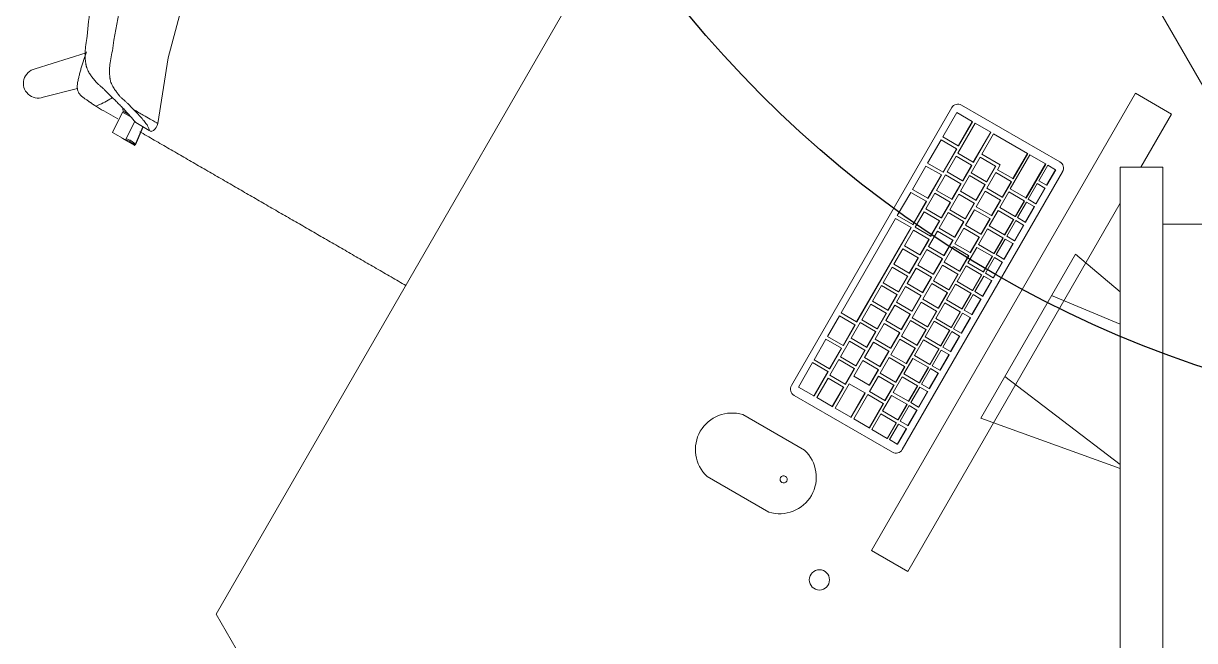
# Model space of a CAD drawing. Header units: millimetres. Extents: x 155920 to 295199, y -4084 to 97293.
# Drawn here: x 179237 to 180279, y 17889 to 18438 of the extents above; entities that cross this region are included whole.
import ezdxf

# ---------------------------------------------------------------- set-up
doc = ezdxf.new("R2010")
doc.units = ezdxf.units.MM
doc.header["$MEASUREMENT"] = 0
for name, color, linetype, lineweight in [('A-GENM', 8, 'CONTINUOUS', 9), ('E-ELEC-EQPM', 8, 'CONTINUOUS', 9), ('I-FURN', 8, 'CONTINUOUS', 9)]:
    doc.layers.add(name, color=color, linetype=linetype, lineweight=lineweight)
doc.layers.add('Social Distancing', color=7, linetype='CONTINUOUS')

msp = doc.modelspace()

# ---------------------------------------------------------------- linework, layer by layer
at = {"layer": 'A-GENM'}
for p, q in [((180072, 18365.3), (180159.6, 18314.7)), ((179920.5, 18115.7), (180063.3, 18363)), ((180067.7, 18358.7), (180055.2, 18337)), ((180081.5, 18350.7), (180067.7, 18358.7)), ((180084.1, 18349.2), (180068.6, 18322.4)), ((180069, 18329), (180081.5, 18350.7)), ((180081.7, 18350.5), (180069.2, 18328.9)), ((180081.5, 18350.7), (180081.7, 18350.5)), ((180097.9, 18341.2), (180084.1, 18349.2)), ((180053.7, 18334.4), (180041.7, 18313.6)), ((180067.5, 18326.4), (180053.7, 18334.4)), ((180055.2, 18337), (180069, 18329)), ((180082.4, 18314.4), (180097.9, 18341.2)), ((180098.1, 18341.1), (180082.6, 18314.2)), ((180100.5, 18339.7), (180090, 18321.6)), ((180097.9, 18341.2), (180098.1, 18341.1)), ((180130.7, 18322.3), (180100.5, 18339.7)), ((180055.5, 18305.7), (180067.5, 18326.4)), ((180067.7, 18326.3), (180055.7, 18305.5)), ((180067.5, 18326.4), (180067.7, 18326.3)), ((180069, 18329), (180069.2, 18328.9)), ((180041.7, 18313.6), (180055.5, 18305.7)), ((180067.1, 18319.8), (180059.1, 18305.9)), ((180080.9, 18311.8), (180067.1, 18319.8)), ((180068.6, 18322.4), (180082.4, 18314.4)), ((180088.5, 18319), (180080.5, 18305.1)), ((180082.4, 18314.4), (180082.6, 18314.2)), ((180102.3, 18311), (180088.5, 18319)), ((180090, 18321.6), (180106.4, 18312.1)), ((180132.8, 18321.1), (180115.3, 18290.8)), ((180117.7, 18299.8), (180130.7, 18322.3)), ((180130.9, 18322.2), (180117.9, 18299.6)), ((180129.3, 18282.7), (180146.8, 18313)), ((180147.1, 18312.8), (180129.6, 18282.5)), ((180130.7, 18322.3), (180130.9, 18322.2)), ((180146.8, 18313), (180132.8, 18321.1)), ((180146.8, 18313), (180147.1, 18312.8)), ((180161.9, 18306), (180019.1, 18058.8)), ((180040.2, 18311), (180028.2, 18290.2)), ((180054, 18303.1), (180040.2, 18311)), ((180042, 18282.3), (180054, 18303.1)), ((180054.2, 18302.9), (180042.2, 18282.1)), ((180057.6, 18303.3), (180049.6, 18289.4)), ((180054, 18303.1), (180054.2, 18302.9)), ((180055.5, 18305.7), (180055.7, 18305.5)), ((180071.4, 18295.3), (180057.6, 18303.3)), ((180059.1, 18305.9), (180072.9, 18297.9)), ((180079, 18302.5), (180071, 18288.6)), ((180072.9, 18297.9), (180080.9, 18311.8)), ((180081.1, 18311.6), (180073.1, 18297.8)), ((180092.8, 18294.5), (180079, 18302.5)), ((180080.5, 18305.1), (180094.3, 18297.1)), ((180080.9, 18311.8), (180081.1, 18311.6)), ((180094.3, 18297.1), (180102.3, 18311)), ((180102.4, 18305.2), (180094.4, 18291.3)), ((180102.5, 18310.8), (180094.5, 18297)), ((180102.3, 18311), (180102.5, 18310.8)), ((180116.2, 18297.2), (180102.4, 18305.2)), ((180106.4, 18312.1), (180103.9, 18307.8)), ((180103.9, 18307.8), (180117.7, 18299.8)), ((180148.8, 18311.8), (180140.8, 18298)), ((180147.7, 18294), (180155.7, 18307.8)), ((180155.9, 18307.7), (180147.9, 18293.9)), ((180155.7, 18307.8), (180148.8, 18311.8)), ((180155.7, 18307.8), (180155.9, 18307.7)), ((180063.4, 18281.5), (180071.4, 18295.3)), ((180071.6, 18295.2), (180063.6, 18281.3)), ((180071.4, 18295.3), (180071.6, 18295.2)), ((180072.9, 18297.9), (180073.1, 18297.8)), ((180084.8, 18280.7), (180092.8, 18294.5)), ((180093, 18294.4), (180085, 18280.5)), ((180092.8, 18294.5), (180093, 18294.4)), ((180094.3, 18297.1), (180094.5, 18297)), ((180108.2, 18283.3), (180116.2, 18297.2)), ((180116.4, 18297), (180108.4, 18283.2)), ((180116.2, 18297.2), (180116.4, 18297)), ((180117.7, 18299.8), (180117.9, 18299.6)), ((180139.3, 18295.4), (180131.3, 18281.5)), ((180146.2, 18291.4), (180139.3, 18295.4)), ((180140.8, 18298), (180147.7, 18294)), ((180147.7, 18294), (180147.9, 18293.9)), ((180026.7, 18287.6), (180014.7, 18266.9)), ((180040.5, 18279.7), (180026.7, 18287.6)), ((180028.2, 18290.2), (180042, 18282.3)), ((180048.1, 18286.8), (180040.1, 18273)), ((180042, 18282.3), (180042.2, 18282.1)), ((180061.9, 18278.9), (180048.1, 18286.8)), ((180049.6, 18289.4), (180063.4, 18281.5)), ((180069.5, 18286), (180061.5, 18272.2)), ((180063.4, 18281.5), (180063.6, 18281.3)), ((180083.3, 18278.1), (180069.5, 18286)), ((180071, 18288.6), (180084.8, 18280.7)), ((180092.9, 18288.7), (180084.9, 18274.8)), ((180106.7, 18280.7), (180092.9, 18288.7)), ((180094.4, 18291.3), (180108.2, 18283.3)), ((180114, 18288), (180106, 18274.2)), ((180108.2, 18283.3), (180108.4, 18283.2)), ((180127.8, 18280.1), (180114, 18288)), ((180115.3, 18290.8), (180129.3, 18282.7)), ((180129.3, 18282.7), (180129.6, 18282.5)), ((180131.3, 18281.5), (180138.2, 18277.5)), ((180138.2, 18277.5), (180146.2, 18291.4)), ((180146.4, 18291.3), (180138.4, 18277.4)), ((180146.2, 18291.4), (180146.4, 18291.3)), ((180028.5, 18258.9), (180040.5, 18279.7)), ((180040.7, 18279.5), (180028.7, 18258.7)), ((180040.1, 18273), (180053.9, 18265)), ((180040.5, 18279.7), (180040.7, 18279.5)), ((180053.9, 18265), (180061.9, 18278.9)), ((180062.1, 18278.7), (180054.1, 18264.9)), ((180061.5, 18272.2), (180075.3, 18264.2)), ((180061.9, 18278.9), (180062.1, 18278.7)), ((180075.3, 18264.2), (180083.3, 18278.1)), ((180083.4, 18272.2), (180075.4, 18258.4)), ((180083.5, 18277.9), (180075.5, 18264.1)), ((180083.3, 18278.1), (180083.5, 18277.9)), ((180097.2, 18264.3), (180083.4, 18272.2)), ((180084.8, 18280.7), (180085, 18280.5)), ((180084.9, 18274.8), (180098.7, 18266.9)), ((180104.5, 18271.6), (180096.5, 18257.7)), ((180098.7, 18266.9), (180106.7, 18280.7)), ((180106.9, 18280.6), (180098.9, 18266.7)), ((180118.3, 18263.6), (180104.5, 18271.6)), ((180106, 18274.2), (180119.8, 18266.2)), ((180106.7, 18280.7), (180106.9, 18280.6)), ((180119.8, 18266.2), (180127.8, 18280.1)), ((180128.1, 18279.9), (180120.1, 18266.1)), ((180129.8, 18278.9), (180121.8, 18265.1)), ((180127.8, 18280.1), (180128.1, 18279.9)), ((180128.7, 18261.1), (180136.7, 18274.9)), ((180136.9, 18274.8), (180128.9, 18260.9)), ((180136.7, 18274.9), (180129.8, 18278.9)), ((180136.7, 18274.9), (180136.9, 18274.8)), ((180138.2, 18277.5), (180138.4, 18277.4)), ((180013.2, 18264.3), (179964.7, 18180.3)), ((180027, 18256.3), (180013.2, 18264.3)), ((180014.7, 18266.9), (180028.5, 18258.9)), ((180038.6, 18270.4), (180030.6, 18256.5)), ((180052.4, 18262.4), (180038.6, 18270.4)), ((180044.4, 18248.6), (180052.4, 18262.4)), ((180052.6, 18262.3), (180044.6, 18248.4)), ((180060, 18269.6), (180052, 18255.7)), ((180052.4, 18262.4), (180052.6, 18262.3)), ((180053.9, 18265), (180054.1, 18264.9)), ((180073.8, 18261.6), (180060, 18269.6)), ((180065.8, 18247.8), (180073.8, 18261.6)), ((180074, 18261.5), (180066, 18247.6)), ((180073.8, 18261.6), (180074, 18261.5)), ((180075.3, 18264.2), (180075.5, 18264.1)), ((180089.2, 18250.4), (180097.2, 18264.3)), ((180097.4, 18264.1), (180089.4, 18250.3)), ((180097.2, 18264.3), (180097.4, 18264.1)), ((180098.7, 18266.9), (180098.9, 18266.7)), ((180110.3, 18249.7), (180118.3, 18263.6)), ((180118.6, 18263.5), (180110.6, 18249.6)), ((180120.3, 18262.5), (180112.3, 18248.6)), ((180118.3, 18263.6), (180118.6, 18263.5)), ((180119.8, 18266.2), (180120.1, 18266.1)), ((180127.2, 18258.5), (180120.3, 18262.5)), ((180121.8, 18265.1), (180128.7, 18261.1)), ((180128.7, 18261.1), (180128.9, 18260.9)), ((179978.5, 18172.3), (180027, 18256.3)), ((180027.2, 18256.1), (179978.7, 18172.1)), ((180029.1, 18253.9), (180021.1, 18240.1)), ((180027, 18256.3), (180027.2, 18256.1)), ((180028.5, 18258.9), (180028.7, 18258.7)), ((180042.9, 18246), (180029.1, 18253.9)), ((180030.6, 18256.5), (180044.4, 18248.6)), ((180050.5, 18253.1), (180042.5, 18239.3)), ((180064.3, 18245.2), (180050.5, 18253.1)), ((180052, 18255.7), (180065.8, 18247.8)), ((180073.9, 18255.8), (180065.9, 18241.9)), ((180087.7, 18247.8), (180073.9, 18255.8)), ((180075.4, 18258.4), (180089.2, 18250.4)), ((180095, 18255.1), (180087, 18241.3)), ((180089.2, 18250.4), (180089.4, 18250.3)), ((180108.8, 18247.1), (180095, 18255.1)), ((180096.5, 18257.7), (180110.3, 18249.7)), ((180119.2, 18244.6), (180127.2, 18258.5)), ((180127.4, 18258.3), (180119.4, 18244.5)), ((180127.2, 18258.5), (180127.4, 18258.3)), ((180021.1, 18240.1), (180034.9, 18232.1)), ((180034.9, 18232.1), (180042.9, 18246)), ((180043.1, 18245.8), (180035.1, 18232)), ((180042.9, 18246), (180043.1, 18245.8)), ((180044.4, 18248.6), (180044.6, 18248.4)), ((180056.3, 18231.3), (180064.3, 18245.2)), ((180064.5, 18245), (180056.5, 18231.2)), ((180064.3, 18245.2), (180064.5, 18245)), ((180065.8, 18247.8), (180066, 18247.6)), ((180065.9, 18241.9), (180079.7, 18234)), ((180079.7, 18234), (180087.7, 18247.8)), ((180087.9, 18247.7), (180079.9, 18233.8)), ((180087, 18241.3), (180100.8, 18233.3)), ((180087.7, 18247.8), (180087.9, 18247.7)), ((180100.8, 18233.3), (180108.8, 18247.1)), ((180109.1, 18247), (180101.1, 18233.2)), ((180110.8, 18246), (180102.8, 18232.2)), ((180108.8, 18247.1), (180109.1, 18247)), ((180109.7, 18228.2), (180117.7, 18242)), ((180117.9, 18241.9), (180109.9, 18228)), ((180110.3, 18249.7), (180110.6, 18249.6)), ((180117.7, 18242), (180110.8, 18246)), ((180112.3, 18248.6), (180119.2, 18244.6)), ((180117.7, 18242), (180117.9, 18241.9)), ((180119.2, 18244.6), (180119.4, 18244.5)), ((180019.6, 18237.5), (180011.6, 18223.6)), ((180033.4, 18229.5), (180019.6, 18237.5)), ((180025.4, 18215.6), (180033.4, 18229.5)), ((180033.6, 18229.4), (180025.6, 18215.5)), ((180041, 18236.7), (180033, 18222.8)), ((180033.4, 18229.5), (180033.6, 18229.4)), ((180034.9, 18232.1), (180035.1, 18232)), ((180054.8, 18228.7), (180041, 18236.7)), ((180042.5, 18239.3), (180056.3, 18231.3)), ((180056.3, 18231.3), (180056.5, 18231.2)), ((180064.4, 18239.3), (180056.4, 18225.5)), ((180078.2, 18231.4), (180064.4, 18239.3)), ((180070.2, 18217.5), (180078.2, 18231.4)), ((180078.4, 18231.2), (180070.4, 18217.4)), ((180085.5, 18238.7), (180077.5, 18224.8)), ((180078.2, 18231.4), (180078.4, 18231.2)), ((180079.7, 18234), (180079.9, 18233.8)), ((180099.3, 18230.7), (180085.5, 18238.7)), ((180091.3, 18216.8), (180099.3, 18230.7)), ((180099.6, 18230.6), (180091.6, 18216.7)), ((180101.3, 18229.6), (180093.3, 18215.7)), ((180099.3, 18230.7), (180099.6, 18230.6)), ((180100.8, 18233.3), (180101.1, 18233.2)), ((180108.2, 18225.6), (180101.3, 18229.6)), ((180102.8, 18232.2), (180109.7, 18228.2)), ((180010.1, 18221), (180002.1, 18207.2)), ((180023.9, 18213), (180010.1, 18221)), ((180011.6, 18223.6), (180025.4, 18215.6)), ((180031.5, 18220.2), (180023.5, 18206.4)), ((180045.3, 18212.2), (180031.5, 18220.2)), ((180033, 18222.8), (180046.8, 18214.8)), ((180046.8, 18214.8), (180054.8, 18228.7)), ((180054.9, 18222.9), (180046.9, 18209)), ((180055, 18228.6), (180047, 18214.7)), ((180054.8, 18228.7), (180055, 18228.6)), ((180068.7, 18214.9), (180054.9, 18222.9)), ((180056.4, 18225.5), (180070.2, 18217.5)), ((180076, 18222.2), (180068, 18208.4)), ((180089.8, 18214.2), (180076, 18222.2)), ((180077.5, 18224.8), (180091.3, 18216.8)), ((180100.2, 18211.7), (180108.2, 18225.6)), ((180108.4, 18225.4), (180100.4, 18211.6)), ((180108.2, 18225.6), (180108.4, 18225.4)), ((180109.7, 18228.2), (180109.9, 18228)), ((180015.9, 18199.2), (180023.9, 18213)), ((180024.1, 18212.9), (180016.1, 18199.1)), ((180023.9, 18213), (180024.1, 18212.9)), ((180025.4, 18215.6), (180025.6, 18215.5)), ((180037.3, 18198.4), (180045.3, 18212.2)), ((180045.5, 18212.1), (180037.5, 18198.3)), ((180045.3, 18212.2), (180045.5, 18212.1)), ((180046.8, 18214.8), (180047, 18214.7)), ((180046.9, 18209), (180060.7, 18201)), ((180060.7, 18201), (180068.7, 18214.9)), ((180068.9, 18214.8), (180060.9, 18200.9)), ((180068, 18208.4), (180081.8, 18200.4)), ((180068.7, 18214.9), (180068.9, 18214.8)), ((180070.2, 18217.5), (180070.4, 18217.4)), ((180081.8, 18200.4), (180089.8, 18214.2)), ((180090.1, 18214.1), (180082.1, 18200.2)), ((180091.8, 18213.1), (180083.8, 18199.3)), ((180089.8, 18214.2), (180090.1, 18214.1)), ((180090.7, 18195.3), (180098.7, 18209.1)), ((180098.9, 18209), (180090.9, 18195.1)), ((180091.3, 18216.8), (180091.6, 18216.7)), ((180098.7, 18209.1), (180091.8, 18213.1)), ((180093.3, 18215.7), (180100.2, 18211.7)), ((180098.7, 18209.1), (180098.9, 18209)), ((180100.2, 18211.7), (180100.4, 18211.6)), ((180000.6, 18204.6), (179992.6, 18190.7)), ((180014.4, 18196.6), (180000.6, 18204.6)), ((180002.1, 18207.2), (180015.9, 18199.2)), ((180022, 18203.8), (180014, 18189.9)), ((180015.9, 18199.2), (180016.1, 18199.1)), ((180035.8, 18195.8), (180022, 18203.8)), ((180023.5, 18206.4), (180037.3, 18198.4)), ((180037.3, 18198.4), (180037.5, 18198.3)), ((180045.4, 18206.4), (180037.4, 18192.6)), ((180059.2, 18198.5), (180045.4, 18206.4)), ((180051.2, 18184.6), (180059.2, 18198.5)), ((180059.4, 18198.3), (180051.4, 18184.5)), ((180066.5, 18205.8), (180058.5, 18191.9)), ((180059.2, 18198.5), (180059.4, 18198.3)), ((180060.7, 18201), (180060.9, 18200.9)), ((180080.3, 18197.8), (180066.5, 18205.8)), ((180081.8, 18200.4), (180082.1, 18200.2)), ((180083.8, 18199.3), (180090.7, 18195.3)), ((179991.1, 18188.1), (179983.1, 18174.3)), ((180004.9, 18180.1), (179991.1, 18188.1)), ((179992.6, 18190.7), (180006.4, 18182.7)), ((180006.4, 18182.7), (180014.4, 18196.6)), ((180014.6, 18196.5), (180006.6, 18182.6)), ((180014, 18189.9), (180027.8, 18181.9)), ((180014.4, 18196.6), (180014.6, 18196.5)), ((180027.8, 18181.9), (180035.8, 18195.8)), ((180035.9, 18190), (180027.9, 18176.1)), ((180036, 18195.7), (180028, 18181.8)), ((180035.8, 18195.8), (180036, 18195.7)), ((180049.7, 18182), (180035.9, 18190)), ((180037.4, 18192.6), (180051.2, 18184.6)), ((180057, 18189.3), (180049, 18175.5)), ((180070.8, 18181.3), (180057, 18189.3)), ((180058.5, 18191.9), (180072.3, 18183.9)), ((180072.3, 18183.9), (180080.3, 18197.8)), ((180080.6, 18197.6), (180072.6, 18183.8)), ((180082.3, 18196.7), (180074.3, 18182.8)), ((180080.3, 18197.8), (180080.6, 18197.6)), ((180081.2, 18178.8), (180089.2, 18192.7)), ((180089.4, 18192.5), (180081.4, 18178.7)), ((180089.2, 18192.7), (180082.3, 18196.7)), ((180089.2, 18192.7), (180089.4, 18192.5)), ((180090.7, 18195.3), (180090.9, 18195.1)), ((179963.2, 18177.7), (179952.7, 18159.5)), ((179977, 18169.7), (179963.2, 18177.7)), ((179964.7, 18180.3), (179978.5, 18172.3)), ((179996.9, 18166.3), (180004.9, 18180.1)), ((180005.1, 18180), (179997.1, 18166.1)), ((180012.5, 18187.3), (180004.5, 18173.5)), ((180004.9, 18180.1), (180005.1, 18180)), ((180006.4, 18182.7), (180006.6, 18182.6)), ((180026.3, 18179.3), (180012.5, 18187.3)), ((180018.3, 18165.5), (180026.3, 18179.3)), ((180026.5, 18179.2), (180018.5, 18165.3)), ((180026.3, 18179.3), (180026.5, 18179.2)), ((180027.8, 18181.9), (180028, 18181.8)), ((180041.7, 18168.1), (180049.7, 18182)), ((180049.9, 18181.9), (180041.9, 18168)), ((180049.7, 18182), (180049.9, 18181.9)), ((180051.2, 18184.6), (180051.4, 18184.5)), ((180062.8, 18167.5), (180070.8, 18181.3)), ((180071.1, 18181.2), (180063.1, 18167.3)), ((180072.8, 18180.2), (180064.8, 18166.3)), ((180070.8, 18181.3), (180071.1, 18181.2)), ((180072.3, 18183.9), (180072.6, 18183.8)), ((180079.7, 18176.2), (180072.8, 18180.2)), ((180074.3, 18182.8), (180081.2, 18178.8)), ((180081.2, 18178.8), (180081.4, 18178.7)), ((179966.5, 18151.5), (179977, 18169.7)), ((179977.2, 18169.5), (179966.7, 18151.4)), ((179981.6, 18171.7), (179973.6, 18157.8)), ((179977, 18169.7), (179977.2, 18169.5)), ((179978.5, 18172.3), (179978.7, 18172.1)), ((179995.4, 18163.7), (179981.6, 18171.7)), ((179983.1, 18174.3), (179996.9, 18166.3)), ((180003, 18170.9), (179995, 18157)), ((180016.8, 18162.9), (180003, 18170.9)), ((180004.5, 18173.5), (180018.3, 18165.5)), ((180026.4, 18173.5), (180018.4, 18159.7)), ((180040.2, 18165.5), (180026.4, 18173.5)), ((180027.9, 18176.1), (180041.7, 18168.1)), ((180047.5, 18172.9), (180039.5, 18159)), ((180041.7, 18168.1), (180041.9, 18168)), ((180061.3, 18164.9), (180047.5, 18172.9)), ((180049, 18175.5), (180062.8, 18167.5)), ((180062.8, 18167.5), (180063.1, 18167.3)), ((180071.7, 18162.4), (180079.7, 18176.2)), ((180079.9, 18176.1), (180071.9, 18162.2)), ((180079.7, 18176.2), (180079.9, 18176.1)), ((179951.2, 18156.9), (179940.7, 18138.7)), ((179965, 18148.9), (179951.2, 18156.9)), ((179952.7, 18159.5), (179966.5, 18151.5)), ((179973.6, 18157.8), (179987.4, 18149.8)), ((179987.4, 18149.8), (179995.4, 18163.7)), ((179995.6, 18163.5), (179987.6, 18149.7)), ((179995, 18157), (180008.8, 18149)), ((179995.4, 18163.7), (179995.6, 18163.5)), ((179996.9, 18166.3), (179997.1, 18166.1)), ((180008.8, 18149), (180016.8, 18162.9)), ((180016.9, 18157.1), (180008.9, 18143.2)), ((180017, 18162.7), (180009, 18148.9)), ((180016.8, 18162.9), (180017, 18162.7)), ((180030.7, 18149.1), (180016.9, 18157.1)), ((180018.3, 18165.5), (180018.5, 18165.3)), ((180018.4, 18159.7), (180032.2, 18151.7)), ((180038, 18156.4), (180030, 18142.5)), ((180032.2, 18151.7), (180040.2, 18165.5)), ((180040.4, 18165.4), (180032.4, 18151.5)), ((180051.8, 18148.4), (180038, 18156.4)), ((180039.5, 18159), (180053.3, 18151)), ((180040.2, 18165.5), (180040.4, 18165.4)), ((180053.3, 18151), (180061.3, 18164.9)), ((180061.6, 18164.7), (180053.6, 18150.9)), ((180063.3, 18163.7), (180055.3, 18149.9)), ((180061.3, 18164.9), (180061.6, 18164.7)), ((180062.2, 18145.9), (180070.2, 18159.8)), ((180070.4, 18159.6), (180062.4, 18145.8)), ((180070.2, 18159.8), (180063.3, 18163.7)), ((180064.8, 18166.3), (180071.7, 18162.4)), ((180070.2, 18159.8), (180070.4, 18159.6)), ((180071.7, 18162.4), (180071.9, 18162.2)), ((179954.5, 18130.7), (179965, 18148.9)), ((179965.2, 18148.8), (179954.7, 18130.6)), ((179972.1, 18155.2), (179964.1, 18141.4)), ((179965, 18148.9), (179965.2, 18148.8)), ((179966.5, 18151.5), (179966.7, 18151.4)), ((179985.9, 18147.2), (179972.1, 18155.2)), ((179977.9, 18133.4), (179985.9, 18147.2)), ((179986.1, 18147.1), (179978.1, 18133.2)), ((179993.5, 18154.4), (179985.5, 18140.6)), ((179985.9, 18147.2), (179986.1, 18147.1)), ((179987.4, 18149.8), (179987.6, 18149.7)), ((180007.3, 18146.4), (179993.5, 18154.4)), ((179999.3, 18132.6), (180007.3, 18146.4)), ((180007.5, 18146.3), (179999.5, 18132.4)), ((180007.3, 18146.4), (180007.5, 18146.3)), ((180008.8, 18149), (180009, 18148.9)), ((180022.7, 18135.2), (180030.7, 18149.1)), ((180030.9, 18148.9), (180022.9, 18135.1)), ((180030.7, 18149.1), (180030.9, 18148.9)), ((180032.2, 18151.7), (180032.4, 18151.5)), ((180043.8, 18134.6), (180051.8, 18148.4)), ((180052.1, 18148.3), (180044.1, 18134.4)), ((180053.8, 18147.3), (180045.8, 18133.4)), ((180051.8, 18148.4), (180052.1, 18148.3)), ((180053.3, 18151), (180053.6, 18150.9)), ((180060.7, 18143.3), (180053.8, 18147.3)), ((180055.3, 18149.9), (180062.2, 18145.9)), ((180062.2, 18145.9), (180062.4, 18145.8)), ((179939.2, 18136.1), (179926.7, 18114.4)), ((179953, 18128.1), (179939.2, 18136.1)), ((179940.7, 18138.7), (179954.5, 18130.7)), ((179962.6, 18138.8), (179954.6, 18124.9)), ((179976.4, 18130.8), (179962.6, 18138.8)), ((179964.1, 18141.4), (179977.9, 18133.4)), ((179984, 18138), (179976, 18124.1)), ((179997.8, 18130), (179984, 18138)), ((179985.5, 18140.6), (179999.3, 18132.6)), ((180007.4, 18140.6), (179999.4, 18126.8)), ((180021.2, 18132.6), (180007.4, 18140.6)), ((180008.9, 18143.2), (180022.7, 18135.2)), ((180028.5, 18139.9), (180020.5, 18126.1)), ((180042.3, 18132), (180028.5, 18139.9)), ((180030, 18142.5), (180043.8, 18134.6)), ((180052.7, 18129.4), (180060.7, 18143.3)), ((180060.9, 18143.2), (180052.9, 18129.3)), ((180060.7, 18143.3), (180060.9, 18143.2)), ((179940.5, 18106.5), (179953, 18128.1)), ((179953.2, 18128), (179940.7, 18106.3)), ((179953, 18128.1), (179953.2, 18128)), ((179954.5, 18130.7), (179954.7, 18130.6)), ((179968.4, 18116.9), (179976.4, 18130.8)), ((179976.6, 18130.6), (179968.6, 18116.8)), ((179976.4, 18130.8), (179976.6, 18130.6)), ((179977.9, 18133.4), (179978.1, 18133.2)), ((179989.8, 18116.1), (179997.8, 18130)), ((179998, 18129.8), (179990, 18116)), ((179997.8, 18130), (179998, 18129.8)), ((179999.3, 18132.6), (179999.5, 18132.4)), ((179999.4, 18126.8), (180013.2, 18118.8)), ((180013.2, 18118.8), (180021.2, 18132.6)), ((180021.4, 18132.5), (180013.4, 18118.6)), ((180020.5, 18126.1), (180034.3, 18118.1)), ((180021.2, 18132.6), (180021.4, 18132.5)), ((180022.7, 18135.2), (180022.9, 18135.1)), ((180034.3, 18118.1), (180042.3, 18132)), ((180042.6, 18131.8), (180034.6, 18118)), ((180044.3, 18130.8), (180036.3, 18117)), ((180042.3, 18132), (180042.6, 18131.8)), ((180043.2, 18113), (180051.2, 18126.8)), ((180051.4, 18126.7), (180043.4, 18112.9)), ((180043.8, 18134.6), (180044.1, 18134.4)), ((180051.2, 18126.8), (180044.3, 18130.8)), ((180045.8, 18133.4), (180052.7, 18129.4)), ((180051.2, 18126.8), (180051.4, 18126.7)), ((180052.7, 18129.4), (180052.9, 18129.3)), ((179953.1, 18122.3), (179943.1, 18105)), ((179966.9, 18114.3), (179953.1, 18122.3)), ((179954.6, 18124.9), (179968.4, 18116.9)), ((179972, 18117.2), (179959.5, 18095.5)), ((179968.4, 18116.9), (179968.6, 18116.8)), ((179985.8, 18109.2), (179972, 18117.2)), ((179976, 18124.1), (179989.8, 18116.1)), ((179989.8, 18116.1), (179990, 18116)), ((179997.9, 18124.2), (179989.9, 18110.3)), ((180011.7, 18116.2), (179997.9, 18124.2)), ((180003.7, 18102.3), (180011.7, 18116.2)), ((180011.9, 18116), (180003.9, 18102.2)), ((180019, 18123.5), (180011, 18109.6)), ((180011.7, 18116.2), (180011.9, 18116)), ((180013.2, 18118.8), (180013.4, 18118.6)), ((180032.8, 18115.5), (180019, 18123.5)), ((180024.8, 18101.7), (180032.8, 18115.5)), ((180033.1, 18115.4), (180025.1, 18101.5)), ((180032.8, 18115.5), (180033.1, 18115.4)), ((180034.3, 18118.1), (180034.6, 18118)), ((180036.3, 18117), (180043.2, 18113)), ((180010.4, 18056.4), (179922.8, 18107)), ((179926.7, 18114.4), (179940.5, 18106.5)), ((179940.5, 18106.5), (179940.7, 18106.3)), ((179943.1, 18105), (179956.9, 18097)), ((179956.9, 18097), (179966.9, 18114.3)), ((179967.1, 18114.2), (179957.1, 18096.9)), ((179966.9, 18114.3), (179967.1, 18114.2)), ((179973.3, 18087.5), (179985.8, 18109.2)), ((179986, 18109), (179973.5, 18087.4)), ((179988.4, 18107.7), (179975.9, 18086)), ((179985.8, 18109.2), (179986, 18109)), ((180002.2, 18099.7), (179988.4, 18107.7)), ((179989.9, 18110.3), (180003.7, 18102.3)), ((180009.5, 18107), (180001.5, 18093.2)), ((180023.3, 18099.1), (180009.5, 18107)), ((180011, 18109.6), (180024.8, 18101.7)), ((180034.8, 18114.4), (180026.8, 18100.5)), ((180033.7, 18096.5), (180041.7, 18110.4)), ((180041.9, 18110.3), (180033.9, 18096.4)), ((180041.7, 18110.4), (180034.8, 18114.4)), ((180041.7, 18110.4), (180041.9, 18110.3)), ((180043.2, 18113), (180043.4, 18112.9)), ((179956.9, 18097), (179957.1, 18096.9)), ((179959.5, 18095.5), (179973.3, 18087.5)), ((179989.7, 18078.1), (180002.2, 18099.7)), ((180002.4, 18099.6), (179989.9, 18077.9)), ((180002.2, 18099.7), (180002.4, 18099.6)), ((180003.7, 18102.3), (180003.9, 18102.2)), ((180015.3, 18085.2), (180023.3, 18099.1)), ((180023.6, 18098.9), (180015.6, 18085.1)), ((180025.3, 18097.9), (180017.3, 18084.1)), ((180023.3, 18099.1), (180023.6, 18098.9)), ((180024.2, 18080.1), (180032.2, 18093.9)), ((180032.4, 18093.8), (180024.4, 18079.9)), ((180024.8, 18101.7), (180025.1, 18101.5)), ((180032.2, 18093.9), (180025.3, 18097.9)), ((180026.8, 18100.5), (180033.7, 18096.5)), ((180032.2, 18093.9), (180032.4, 18093.8)), ((180033.7, 18096.5), (180033.9, 18096.4)), ((179932.2, 18058.1), (179877.2, 18089.9)), ((179973.3, 18087.5), (179973.5, 18087.4)), ((179975.9, 18086), (179989.7, 18078.1)), ((180000, 18090.6), (179992, 18076.7)), ((180013.8, 18082.6), (180000, 18090.6)), ((180001.5, 18093.2), (180015.3, 18085.2)), ((180015.3, 18085.2), (180015.6, 18085.1)), ((180017.3, 18084.1), (180024.2, 18080.1)), ((179989.7, 18078.1), (179989.9, 18077.9)), ((179992, 18076.7), (180005.8, 18068.7)), ((180005.8, 18068.7), (180013.8, 18082.6)), ((180014.1, 18082.5), (180006.1, 18068.6)), ((180015.8, 18081.5), (180007.8, 18067.6)), ((180013.8, 18082.6), (180014.1, 18082.5)), ((180014.7, 18063.6), (180022.7, 18077.5)), ((180022.9, 18077.3), (180014.9, 18063.5)), ((180022.7, 18077.5), (180015.8, 18081.5)), ((180022.7, 18077.5), (180022.9, 18077.3)), ((180024.2, 18080.1), (180024.4, 18079.9)), ((180005.8, 18068.7), (180006.1, 18068.6)), ((180007.8, 18067.6), (180014.7, 18063.6)), ((180014.7, 18063.6), (180014.9, 18063.5)), ((179845.5, 18034.9), (179900.5, 18003.2))]:
    msp.add_line(p, q, dxfattribs=at)
for centre, radius, start, end in [((180068.8, 18359.8), 6.35, 60, 150), ((180156.4, 18309.2), 6.35, 330, 60), ((179926, 18112.5), 6.35, 150, 240), ((179867.5, 18058.8), 32.5, 72.6804, 227.3196), ((179910.1, 18034.2), 32.5, 252.6804, 47.3196), ((180013.6, 18061.9), 6.35, 240, 330), ((179913.6, 18032.2), 3.16, 60, 240), ((179913.6, 18032.2), 3.16, 240, 60)]:
    msp.add_arc(centre, radius, start, end, dxfattribs=at)
at = {"layer": 'E-ELEC-EQPM'}
for p, q in [((180213.1, 18310), (180251.2, 18310)), ((180213.1, 17510), (180213.1, 18310)), ((180213.1, 17510), (180213.1, 18310)), ((180213.1, 18310), (180251.2, 18310)), ((180251.2, 18310), (180251.2, 18259.2)), ((180251.2, 18310), (180251.2, 17510)), ((180251.2, 18259.2), (180343.1, 18259.2)), ((180251.2, 18259.2), (180343.1, 18259.2))]:
    msp.add_line(p, q, dxfattribs=at)
at = {"layer": 'I-FURN'}
for p, q in [((179983.2, 18908.2), (179408.2, 17912.3)), ((180538.2, 17946.9), (179983.2, 18908.2)), ((179983.2, 18908.2), (180538.2, 17946.9)), ((179365.4, 18407.3), (179380.8, 18464.4)), ((179292.4, 18411.7), (179247, 18397.4)), ((179356.3, 18348.9), (179365.4, 18407.3)), ((179254.1, 18372.2), (179284.9, 18380)), ((180226.8, 18375.9), (179991.8, 17968.9)), ((180258.9, 18357.3), (180226.8, 18375.9)), ((179316, 18341), (179324.8, 18359)), ((179324.8, 18359), (179332.5, 18354.5)), ((179325.3, 18359.8), (179330.4, 18356.8)), ((180231.6, 18310), (180258.9, 18357.3)), ((179335.7, 18350.9), (179327.6, 18334.4)), ((179335.7, 18350.8), (179328.1, 18335.2)), ((179335.8, 18329.2), (179343, 18346)), ((179336.3, 18330), (179343.1, 18346)), ((179336.7, 18349.7), (179348.5, 18342.8)), ((179354, 18344.2), (179352.3, 18342.7)), ((179354.9, 18345.4), (179354, 18344.2)), ((179355.8, 18347.1), (179354.9, 18345.4)), ((179356.3, 18348.9), (179355.8, 18347.1)), ((179327.6, 18334.4), (179316, 18341)), ((179324.3, 18335.9), (179335.8, 18329.2)), ((179352.3, 18342.7), (179350.3, 18341.8)), ((180024, 17950.4), (180213.1, 18278.1)), ((180089.2, 18086.8), (180173.4, 18232.6)), ((180173.4, 18232.6), (180213.1, 18199.2)), ((180152.1, 18195.7), (180213.1, 18170.2)), ((180110.5, 18123.7), (180213.1, 18045.6)), ((180213.1, 18041.8), (180089.2, 18086.8)), ((180024, 17950.4), (179991.8, 17968.9)), ((179408.2, 17912.3), (179983.2, 16916.3))]:
    msp.add_line(p, q, dxfattribs=at)
for centre, radius, start, end in [((179249.7, 18384.6), 13.1, 101.9896, 289.6059), ((179945.4, 17942.8), 9, 0, 180), ((179945.4, 17942.8), 9, 180, 0)]:
    msp.add_arc(centre, radius, start, end, dxfattribs=at)
for centre in [(179322.9, 18317.6), (179323.4, 18318.5)]:
    msp.add_ellipse(centre, major_axis=(-8.7, -15.1), ratio=0.978487, start_param=2.819103, end_param=3.398599, dxfattribs=at)
for points, knots in [([(179293.3, 18426.6), (179294.8, 18444.2), (179299.8, 18479.2), (179314.6, 18536.4), (179339.5, 18596.5), (179377.7, 18656.4), (179417.5, 18700.2), (179452.9, 18731.4), (179471.7, 18745.6), (179481.4, 18752.4)], [-1, -1, -1, -1, -0.863636, -0.727273, -0.545455, -0.363636, -0.181818, -0.090909, 0, 0, 0, 0]), ([(179504, 18739.4), (179493.8, 18731.5), (179474.1, 18714.9), (179437.1, 18679), (179396.3, 18629), (179357.6, 18561.9), (179334.7, 18501.6), (179322, 18451.6), (179317.6, 18426.3), (179315.8, 18413.5)], [-1, -1, -1, -1, -0.9, -0.8, -0.6, -0.4, -0.2, -0.1, 0, 0, 0, 0]), ([(179331.8, 18355.3), (179330.5, 18356.9), (179328.2, 18359.4), (179324.6, 18363.2), (179321.6, 18366.2), (179318.5, 18369.3), (179315.2, 18372.6), (179312.2, 18375.5), (179309.8, 18377.9), (179308.2, 18379.5), (179306.9, 18380.7), (179305.6, 18381.8), (179304.3, 18382.9), (179303, 18384.1), (179302, 18385.1), (179301.1, 18386), (179300.5, 18386.7), (179300.2, 18387.1), (179300, 18387.4), (179299.7, 18387.7), (179299.4, 18388.2), (179298.8, 18388.9), (179297.9, 18390), (179296.8, 18391.4), (179295.7, 18393), (179294.7, 18394.6), (179293.8, 18396.4), (179293.1, 18398.2), (179292.7, 18399.5), (179292.5, 18400.3), (179292.4, 18400.9), (179292.3, 18401.5), (179292.2, 18402.3), (179291.9, 18403.9), (179291.7, 18406.2), (179291.6, 18409.1), (179291.6, 18413.2), (179292, 18418.9), (179292.8, 18423.9), (179293.3, 18426.6)], [0, 0, 0, 0, 0.142857, 0.214286, 0.285714, 0.357143, 0.428571, 0.5, 0.535714, 0.571429, 0.589286, 0.607143, 0.642857, 0.660714, 0.678571, 0.696429, 0.705357, 0.709821, 0.714286, 0.71875, 0.723214, 0.732143, 0.75, 0.767857, 0.785714, 0.803571, 0.821429, 0.839286, 0.848214, 0.852679, 0.857143, 0.861607, 0.866071, 0.875, 0.892857, 0.910714, 0.928571, 0.964286, 1, 1, 1, 1]), ([(179301, 18364.4), (179300.1, 18365), (179298.7, 18365.9), (179297.1, 18367), (179296.2, 18367.6), (179295.5, 18368.1), (179294.8, 18368.5), (179294, 18369.1), (179293, 18369.8), (179292, 18370.5), (179291.2, 18371), (179290.8, 18371.3), (179290.5, 18371.6), (179290.2, 18371.8), (179289.8, 18372.1), (179289.1, 18372.7), (179288.1, 18373.4), (179287.1, 18374.4), (179286.3, 18375.4), (179285.6, 18376.6), (179285, 18377.9), (179284.7, 18379.2), (179284.6, 18380.3), (179284.5, 18381.1), (179284.5, 18381.9), (179284.6, 18383), (179284.7, 18384.4), (179285, 18386.2), (179285.4, 18388.1), (179285.8, 18389.8), (179286.2, 18391.4), (179286.6, 18393), (179287.1, 18394.7), (179287.6, 18396.5), (179288.3, 18398.9), (179289.6, 18403.3), (179290.8, 18406.9), (179291.5, 18409.2)], [0, 0, 0, 0, 0.0625, 0.09375, 0.109375, 0.125, 0.140625, 0.15625, 0.1875, 0.21875, 0.234375, 0.242188, 0.25, 0.257812, 0.265625, 0.28125, 0.3125, 0.34375, 0.375, 0.40625, 0.4375, 0.46875, 0.484375, 0.5, 0.515625, 0.53125, 0.5625, 0.59375, 0.625, 0.65625, 0.6875, 0.71875, 0.75, 0.78125, 0.8125, 0.875, 1, 1, 1, 1]), ([(179315.8, 18413.5), (179315.2, 18411), (179314.2, 18406.2), (179313.5, 18400.8), (179313.3, 18396.8), (179313.2, 18393.9), (179313.4, 18391.7), (179313.5, 18390.2), (179313.6, 18389.4), (179313.7, 18388.8), (179313.8, 18388.2), (179314, 18387.4), (179314.3, 18386.1), (179314.9, 18384.4), (179315.8, 18382.5), (179316.8, 18380.8), (179317.8, 18379.2), (179318.9, 18377.8), (179319.7, 18376.7), (179320.3, 18375.9), (179320.6, 18375.5), (179320.8, 18375.2), (179321.1, 18374.9), (179321.3, 18374.5), (179321.8, 18373.8), (179322.6, 18373), (179323.4, 18372.1), (179324.6, 18371.1), (179325.7, 18370.2), (179326.8, 18369.2), (179327.7, 18368.4), (179328.6, 18367.5), (179329.8, 18366.4), (179331.8, 18364.3), (179333.5, 18362.6), (179334.6, 18361.4)], [0, 0, 0, 0, 0.0625, 0.125, 0.15625, 0.1875, 0.21875, 0.234375, 0.242188, 0.25, 0.257812, 0.265625, 0.28125, 0.3125, 0.34375, 0.375, 0.40625, 0.4375, 0.46875, 0.484375, 0.492188, 0.5, 0.507812, 0.515625, 0.53125, 0.5625, 0.59375, 0.625, 0.6875, 0.71875, 0.75, 0.78125, 0.8125, 0.875, 1, 1, 1, 1]), ([(179301, 18364.4), (179303.3, 18365.2), (179307.7, 18367.1), (179312.5, 18369.8), (179315, 18371.5), (179315.8, 18372.1)], [0, 0, 0, 0, 0.02777778, 0.05555556, 0.06696683, 0.06696683, 0.06696683, 0.06696683]), ([(179325.1, 18362.5), (179325.1, 18362.1), (179325.2, 18361.1), (179325.3, 18360.2), (179325.4, 18359.7)], [-0.5281276, -0.5281276, -0.5281276, -0.5281276, -0.3333333, -0.1189454, -0.1189454, -0.1189454, -0.1189454]), ([(179356.3, 18348.9), (179356.3, 18348.9), (179356.1, 18349), (179355.7, 18349.2), (179354.9, 18349.7), (179353.2, 18350.7), (179349.8, 18352.6), (179343.6, 18356.2), (179337.9, 18359.5), (179334.6, 18361.4)], [0.3374293, 0.3374293, 0.3374293, 0.3374293, 0.3888889, 0.4444444, 0.5138889, 0.5833333, 0.7222222, 0.8611111, 1, 1, 1, 1]), ([(179577.4, 18204.6), (179577.3, 18204.7), (179572.9, 18207.2), (179564.1, 18212.3), (179550.8, 18220), (179537.7, 18227.5), (179526.8, 18233.8), (179518.1, 18238.9), (179511.5, 18242.7), (179504.8, 18246.5), (179496.2, 18251.5), (179485.5, 18257.7), (179474.8, 18263.9), (179466.1, 18268.8), (179459.6, 18272.6), (179453, 18276.4), (179444.4, 18281.4), (179433.6, 18287.6), (179422.8, 18293.9), (179414.1, 18298.9), (179407.4, 18302.7), (179400.8, 18306.6), (179392.1, 18311.6), (179381.2, 18317.9), (179368.2, 18325.4), (179354.8, 18333.1), (179345.5, 18338.5), (179340.7, 18341.3), (179340.3, 18341.5)], [-0.7503695, -0.7503695, -0.7503695, -0.7503695, -0.75, -0.7142857, -0.6785714, -0.6428571, -0.6071429, -0.5892857, -0.5714286, -0.5535714, -0.5357143, -0.5, -0.4642857, -0.4464286, -0.4285714, -0.4107143, -0.3928571, -0.3571429, -0.3214286, -0.3035714, -0.2857143, -0.2678571, -0.25, -0.2142857, -0.1785714, -0.1428571, -0.1071429, -0.103964, -0.103964, -0.103964, -0.103964])]:
    msp.add_open_spline(points, degree=3, knots=knots, dxfattribs=at)
for points in [[(179292.8, 18412.7), (179292.3, 18411.5), (179291.9, 18410.4), (179291.5, 18409.2)], [(179291.5, 18409.2), (179291.9, 18410.3), (179292.3, 18411.5), (179292.7, 18412.6)], [(179304.2, 18362.3), (179303.7, 18362.7), (179302.6, 18363.4), (179301.5, 18364.1), (179301, 18364.4)], [(179320.6, 18352.9), (179315, 18356.1), (179309.5, 18359.3), (179304.2, 18362.3)], [(179336.7, 18349.7), (179336, 18350.5), (179334.4, 18352.4), (179332.7, 18354.3), (179331.8, 18355.3)], [(179334.6, 18361.4), (179336.1, 18359.9), (179338.9, 18357), (179342.4, 18353.1), (179345.2, 18349.7), (179347.3, 18346.8), (179348.4, 18344.4), (179348.6, 18343.3), (179348.5, 18342.8)], [(179348.5, 18342.8), (179349, 18342.6), (179349.7, 18342.1), (179350.3, 18341.8), (179350.4, 18341.8), (179350, 18342), (179349.7, 18342.2)]]:
    msp.add_open_spline(points, degree=3, dxfattribs=at)
at = {"layer": 'Social Distancing'}
msp.add_circle((180600.4, 19081.7), 1000, dxfattribs=at)

doc.saveas('drawing.dxf')
